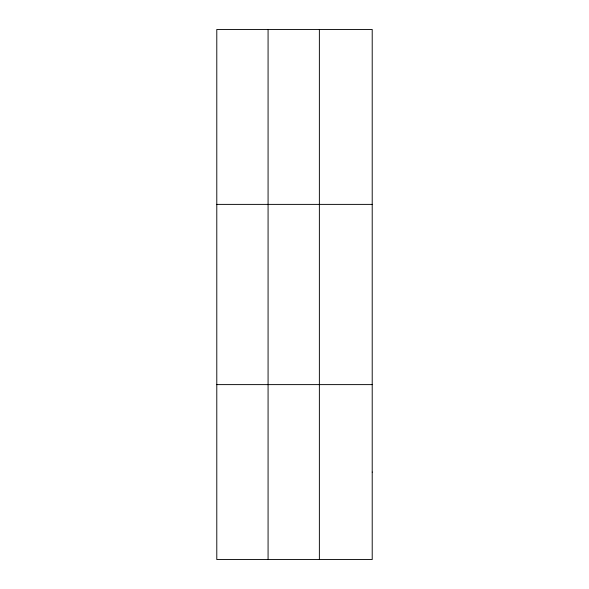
<?xml version="1.0" encoding="UTF-8"?>
<svg xmlns="http://www.w3.org/2000/svg" width="589" height="589" viewBox="0 0 589 589"><rect width="100%" height="100%" fill="white"/><g stroke="black" fill="none" stroke-linecap="round" stroke-linejoin="round"><path stroke-width="0.88" d="M268.076 29.45L268.076 559.55M319.371 29.45L319.371 559.55M216.789 204.383L372.211 204.383M216.789 384.617L372.211 384.617M372.211 472.084L372.211 559.55L216.789 559.55L216.789 29.45L372.211 29.45L372.211 472.084"/></g></svg>
